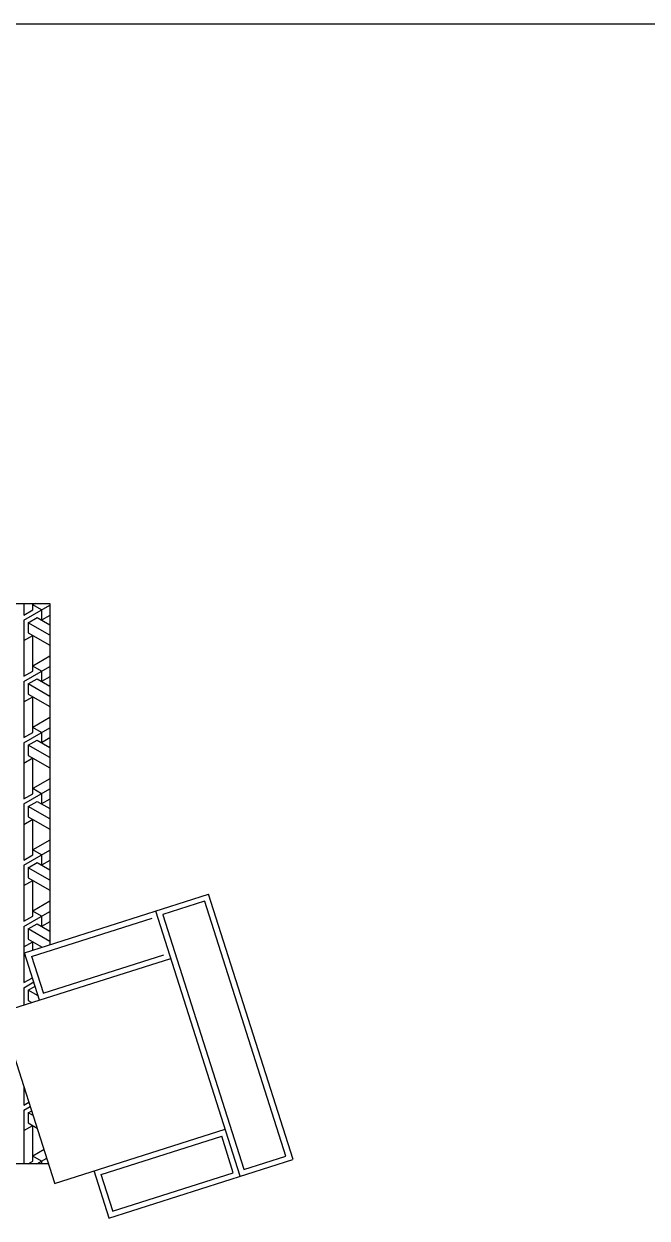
# Model space of a CAD drawing. Header units: millimetres. Extents: x -30782 to 40110, y 35885 to 73818.
# Drawn here: x 15274 to 17106, y 59705 to 63215 of the extents above; entities that cross this region are included whole.
import ezdxf

# ---------------------------------------------------------------- set-up
doc = ezdxf.new("R2010")
doc.units = ezdxf.units.MM
doc.layers.add('www.cad-blocks.net', color=7, linetype='Continuous')

# ---------------------------------------------------------------- blocks, each defined once
blk = doc.blocks.new('A$C64524CB6')
for p, q in [((2415.5, 1806.4, -685.7), (2590.1, 1806.4, -685.7)), ((2514, 1806.4, -685.7), (2514, 1772.2, -685.7)), ((2514, 1757.2, -685.7), (2590.1, 1801.1, -685.7)), ((2540, 1787.2, -685.7), (2540, 1806.4, -685.7)), ((2547.1, 1806.4, -685.7), (2540, 1802.2, -685.7)), ((2565.9, 1787.2, -685.7), (2540, 1802.2, -685.7)), ((2590.1, 1806.4, -685.7), (2590.1, 803.2, -685.7)), ((2514, 1772.2, -685.7), (2540, 1787.2, -685.7)), ((2514, 1757.2, -685.7), (2514, 1592.2, -685.7)), ((2527, 1749.7, -685.7), (2552.9, 1764.7, -685.7)), ((2552.9, 1764.7, -685.7), (2590.1, 1743.3, -685.7)), ((2565.9, 1787.2, -685.7), (2565.9, 1757.2, -685.7)), ((2590.1, 1771.1, -685.7), (2565.9, 1757.2, -685.7)), ((2590.1, 1713.3, -685.7), (2527, 1749.7, -685.7)), ((2527, 1749.7, -685.7), (2527, 1719.7, -685.7)), ((2527, 1719.7, -685.7), (2590.1, 1683.3, -685.7)), ((2514, 1697.2, -685.7), (2540, 1712.2, -685.7)), ((2540, 1607.2, -685.7), (2540, 1712.2, -685.7)), ((2590.1, 1651.1, -685.7), (2540, 1622.2, -685.7)), ((2514, 1577.2, -685.7), (2590.1, 1621.1, -685.7)), ((2565.9, 1607.2, -685.7), (2540, 1622.2, -685.7)), ((2514, 1592.2, -685.7), (2540, 1607.2, -685.7)), ((2527, 1569.7, -685.7), (2552.9, 1584.7, -685.7)), ((2552.9, 1584.7, -685.7), (2590.1, 1563.3, -685.7)), ((2565.9, 1607.2, -685.7), (2565.9, 1577.2, -685.7)), ((2590.1, 1591.1, -685.7), (2565.9, 1577.2, -685.7)), ((2514, 1577.2, -685.7), (2514, 1412.2, -685.7)), ((2590.1, 1533.3, -685.7), (2527, 1569.7, -685.7)), ((2527, 1569.7, -685.7), (2527, 1539.7, -685.7)), ((2514, 1517.2, -685.7), (2540, 1532.2, -685.7)), ((2527, 1539.7, -685.7), (2590.1, 1503.3, -685.7)), ((2540, 1427.2, -685.7), (2540, 1532.2, -685.7)), ((2514, 1397.2, -685.7), (2590.1, 1441.1, -685.7)), ((2590.1, 1471.1, -685.7), (2540, 1442.2, -685.7)), ((2565.9, 1427.2, -685.7), (2540, 1442.2, -685.7)), ((2514, 1412.2, -685.7), (2540, 1427.2, -685.7)), ((2527, 1389.7, -685.7), (2552.9, 1404.7, -685.7)), ((2552.9, 1404.7, -685.7), (2590.1, 1383.3, -685.7)), ((2565.9, 1427.2, -685.7), (2565.9, 1397.2, -685.7)), ((2590.1, 1411.1, -685.7), (2565.9, 1397.2, -685.7)), ((2514, 1397.2, -685.7), (2514, 1232.2, -685.7)), ((2590.1, 1353.3, -685.7), (2527, 1389.7, -685.7)), ((2527, 1389.7, -685.7), (2527, 1359.7, -685.7)), ((2514, 1337.2, -685.7), (2540, 1352.2, -685.7)), ((2527, 1359.7, -685.7), (2590.1, 1323.3, -685.7)), ((2540, 1247.2, -685.7), (2540, 1352.2, -685.7)), ((2590.1, 1291.1, -685.7), (2540, 1262.2, -685.7)), ((2514, 1217.2, -685.7), (2590.1, 1261.1, -685.7)), ((2514, 1232.2, -685.7), (2540, 1247.2, -685.7)), ((2565.9, 1247.2, -685.7), (2540, 1262.2, -685.7)), ((2565.9, 1247.2, -685.7), (2565.9, 1217.2, -685.7)), ((2590.1, 1231.1, -685.7), (2565.9, 1217.2, -685.7)), ((2514, 1217.2, -685.7), (2514, 1052.2, -685.7)), ((2527, 1209.7, -685.7), (2552.9, 1224.7, -685.7)), ((2590.1, 1173.3, -685.7), (2527, 1209.7, -685.7)), ((2527, 1209.7, -685.7), (2527, 1179.7, -685.7)), ((2552.9, 1224.7, -685.7), (2590.1, 1203.3, -685.7)), ((2514, 1157.2, -685.7), (2540, 1172.2, -685.7)), ((2527, 1179.7, -685.7), (2590.1, 1143.3, -685.7)), ((2540, 1067.2, -685.7), (2540, 1172.2, -685.7)), ((2590.1, 1111.1, -685.7), (2540, 1082.2, -685.7)), ((2514, 1037.2, -685.7), (2590.1, 1081.1, -685.7)), ((2514, 1052.2, -685.7), (2540, 1067.2, -685.7)), ((2565.9, 1067.2, -685.7), (2540, 1082.2, -685.7)), ((2565.9, 1067.2, -685.7), (2565.9, 1037.2, -685.7)), ((2514, 1037.2, -685.7), (2514, 872.2, -685.7)), ((2527, 1029.7, -685.7), (2552.9, 1044.7, -685.7)), ((2590.1, 993.3, -685.7), (2527, 1029.7, -685.7)), ((2527, 1029.7, -685.7), (2527, 999.7, -685.7)), ((2552.9, 1044.7, -685.7), (2590.1, 1023.3, -685.7)), ((2590.1, 1051.1, -685.7), (2565.9, 1037.2, -685.7)), ((2514, 977.2, -685.7), (2540, 992.2, -685.7)), ((2527, 999.7, -685.7), (2590.1, 963.3, -685.7)), ((2540, 887.2, -685.7), (2540, 992.2, -685.7)), ((2515.7, 779.6, -685.7), (3057, 951.8, -685.7)), ((3305, 172.2, -685.7), (3057, 951.8, -685.7)), ((2590.1, 931.1, -685.7), (2540, 902.2, -685.7)), ((3045.1, 931, -685.7), (2922.4, 892, -685.7)), ((3045.6, 930.8, -685.7), (3045.1, 931, -685.7)), ((3283.7, 182.4, -685.7), (3045.6, 930.8, -685.7)), ((2514, 857.2, -685.7), (2590.1, 901.1, -685.7)), ((2514, 872.2, -685.7), (2540, 887.2, -685.7)), ((2536.4, 769.2, -685.7), (2890.7, 881.9, -685.7)), ((2565.9, 887.2, -685.7), (2540, 902.2, -685.7)), ((2565.9, 887.2, -685.7), (2565.9, 857.2, -685.7)), ((3149.7, 122.8, -685.7), (2901.6, 902.4, -685.7)), ((2922.4, 892, -685.7), (2922.1, 891.5, -685.7)), ((2922.1, 891.5, -685.7), (3160.1, 143.5, -685.7)), ((2514, 857.2, -685.7), (2514, 692.2, -685.7)), ((2527, 849.7, -685.7), (2552.9, 864.7, -685.7)), ((2590.1, 813.3, -685.7), (2527, 849.7, -685.7)), ((2527, 849.7, -685.7), (2527, 819.7, -685.7)), ((2552.9, 864.7, -685.7), (2590.1, 843.3, -685.7)), ((2590.1, 871.1, -685.7), (2565.9, 857.2, -685.7)), ((2514, 797.2, -685.7), (2540, 812.2, -685.7)), ((2527, 819.7, -685.7), (2567.8, 796.2, -685.7)), ((2540, 787.3, -685.7), (2540, 812.2, -685.7)), ((2559.9, 640.7, -685.7), (2515.7, 779.6, -685.7)), ((2570.8, 661.1, -685.7), (2925.1, 773.9, -685.7)), ((2444.1, 603.8, -685.7), (2945.9, 763.4, -685.7)), ((2571.3, 661.7, -685.7), (2537.2, 769, -685.7)), ((2514, 692.2, -685.7), (2538.9, 706.6, -685.7)), ((2514, 677.2, -685.7), (2543, 694, -685.7)), ((2514, 677.2, -685.7), (2514, 626, -685.7)), ((2527, 669.7, -685.7), (2547, 681.3, -685.7)), ((2556, 653, -685.7), (2527, 669.7, -685.7)), ((2527, 669.7, -685.7), (2527, 639.7, -685.7)), ((2527, 639.7, -685.7), (2537.6, 633.6, -685.7)), ((2604.7, 102.4, -685.7), (2445.1, 604.1, -685.7)), ((2514, 387.7, -685.7), (2514, 332.2, -685.7)), ((2514, 332.2, -685.7), (2528.9, 340.8, -685.7)), ((2514, 317.2, -685.7), (2532.9, 328.2, -685.7)), ((2514, 317.2, -685.7), (2514, 159.5, -685.7)), ((2527, 309.7, -685.7), (2536.9, 315.5, -685.7)), ((2541.4, 301.4, -685.7), (2527, 309.7, -685.7)), ((2527, 309.7, -685.7), (2527, 279.7, -685.7)), ((2514, 257.2, -685.7), (2540, 272.2, -685.7)), ((2527, 279.7, -685.7), (2553.1, 264.6, -685.7)), ((2540, 167.2, -685.7), (2540, 272.2, -685.7)), ((2603.8, 102.1, -685.7), (3105.5, 261.7, -685.7)), ((2741, 128.3, -685.7), (3095.7, 241.2, -685.7)), ((3129, 133.2, -685.7), (3095.7, 241.2, -685.7)), ((2573.2, 201.4, -685.7), (2540, 182.2, -685.7)), ((2565.9, 167.2, -685.7), (2540, 182.2, -685.7)), ((2552.5, 159.5, -685.7), (2581.3, 176.1, -685.7)), ((3160.6, 143.3, -685.7), (3283.7, 182.4, -685.7)), ((2586.6, 159.5, -685.7), (0, 159.5, -685.7)), ((2526.6, 159.5, -685.7), (2540, 167.2, -685.7)), ((2565.9, 167.2, -685.7), (2565.9, 159.5, -685.7)), ((2763.8, 0, -685.7), (3304.1, 171.9, -685.7)), ((3160.1, 143.5, -685.7), (3160.6, 143.3, -685.7)), ((2764.7, 0.3, -685.7), (2720.5, 139.2, -685.7)), ((2775.1, 21, -685.7), (2741, 128.3, -685.7)), ((2774.7, 20.5, -685.7), (3129, 133.2, -685.7))]:
    blk.add_line(p, q)
blk = doc.blocks.new('format')
at = {"color": 155, "true_color": 0x546d8e}
blk.add_line((-27052.7, 63214.7), (40110.2, 63214.7), dxfattribs=at)

msp = doc.modelspace()

# ---------------------------------------------------------------- block references
msp.add_blockref('A$C64524CB6', (12760.1, 59705.2))
at = {"layer": 'www.cad-blocks.net'}
msp.add_blockref('format', (0, 0), dxfattribs=at)

doc.saveas('drawing.dxf')
